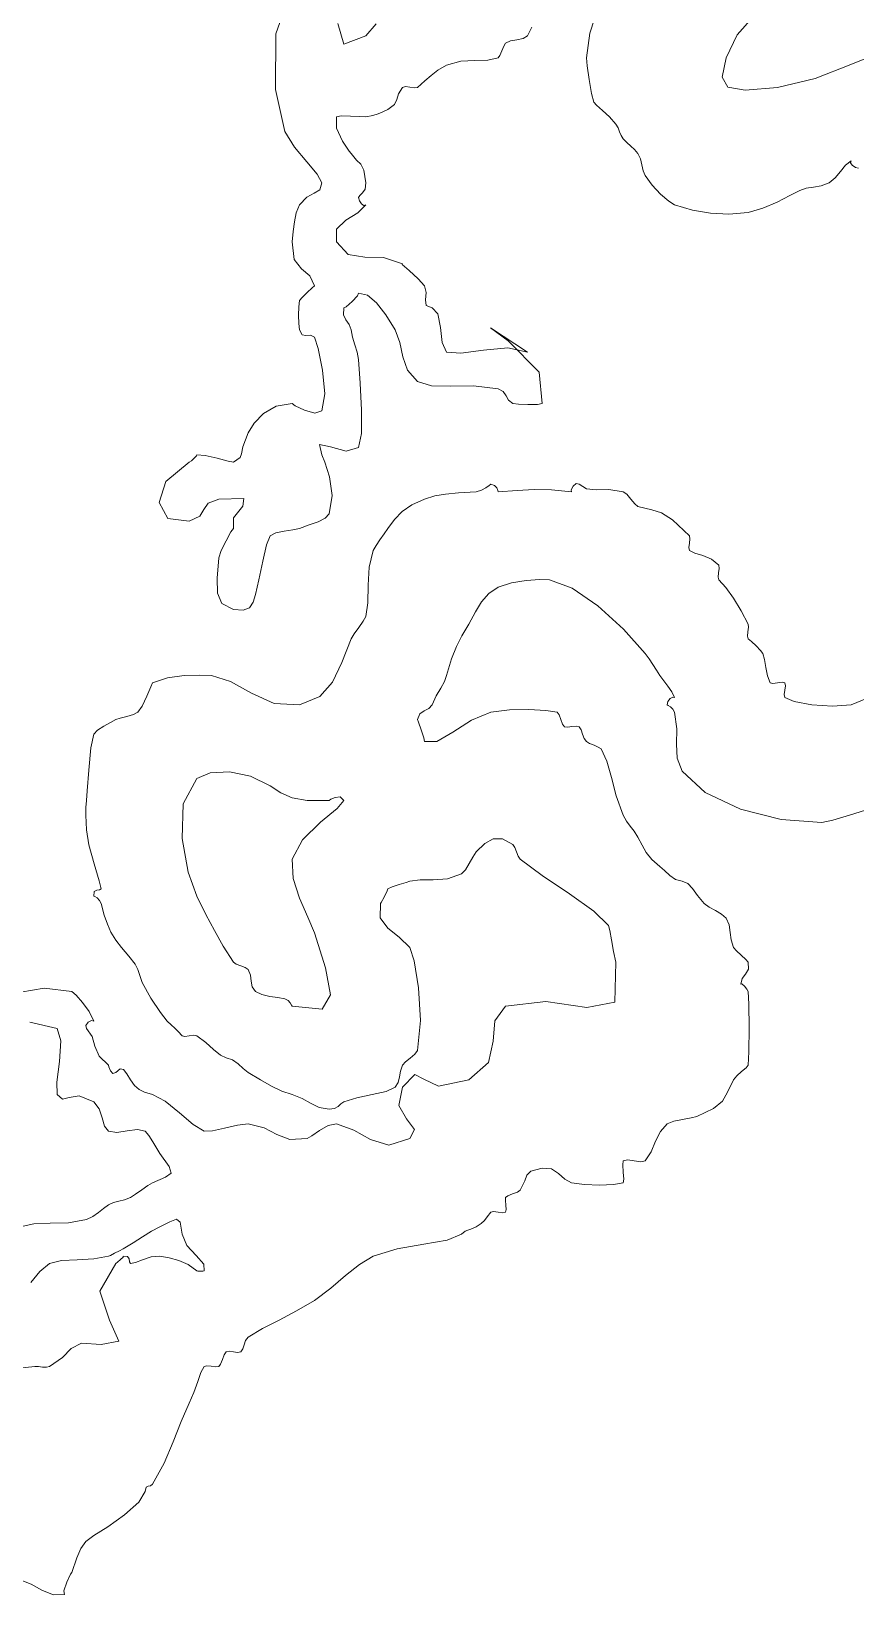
# Model space of a CAD drawing. Header units: inches. Extents: x 18 to 851, y -500 to 848.
# Drawn here: x 613.87 to 625.74, y 348.88 to 371.4 of the extents above; entities that cross this region are included whole.
import ezdxf

# ---------------------------------------------------------------- set-up
doc = ezdxf.new("R2010")
doc.units = ezdxf.units.IN
doc.header["$MEASUREMENT"] = 0
doc.layers.add('Layer 1', color=7, linetype='Continuous')

msp = doc.modelspace()

# ---------------------------------------------------------------- linework, layer by layer
at = {"layer": 'Layer 1', "lineweight": 0}
for points in [[(621.08, 371.456), (621.02, 371.329), (620.955, 371.294), (620.863, 371.274), (620.771, 371.256), (620.702, 371.223), (620.677, 371.181), (620.648, 371.112), (620.621, 371.047), (620.596, 371.012), (620.448, 370.979), (620.262, 370.977), (620.057, 370.964), (619.854, 370.906), (619.729, 370.834), (619.631, 370.761), (619.538, 370.68), (619.432, 370.588), (619.387, 370.579), (619.324, 370.589), (619.263, 370.599), (619.22, 370.588), (619.159, 370.497), (619.138, 370.415), (619.104, 370.34), (619.008, 370.271), (618.936, 370.235), (618.868, 370.207), (618.792, 370.183), (618.69, 370.165), (618.606, 370.167), (618.467, 370.174), (618.333, 370.177), (618.267, 370.165), (618.268, 370.002), (618.354, 369.814), (618.448, 369.669), (618.479, 369.635), (618.558, 369.539), (618.619, 369.482), (618.663, 369.396), (618.69, 369.211), (618.679, 369.123), (618.643, 369.068), (618.604, 369.032), (618.584, 369), (618.597, 368.955), (618.628, 368.91), (618.664, 368.883), (618.69, 368.894), (618.573, 368.779), (618.4, 368.674), (618.268, 368.547), (618.267, 368.364), (618.438, 368.181), (618.676, 368.143), (618.946, 368.136), (619.22, 368.047), (619.215, 368.039), (619.313, 367.949), (619.444, 367.829), (619.537, 367.729), (619.56, 367.633), (619.548, 367.529), (619.557, 367.446), (619.643, 367.412), (619.729, 367.325), (619.764, 367.128), (619.79, 366.914), (619.854, 366.776), (620.059, 366.758), (620.385, 366.805), (620.737, 366.837), (621.02, 366.776), (620.483, 367.126), (620.738, 366.938), (621.188, 366.485), (621.231, 366.035), (621.16, 366.022), (621.025, 366.02), (620.888, 366.025), (620.808, 366.035), (620.745, 366.082), (620.71, 366.146), (620.67, 366.208), (620.596, 366.247), (620.24, 366.287), (619.913, 366.284), (619.637, 366.289), (619.432, 366.353), (619.29, 366.513), (619.223, 366.709), (619.181, 366.912), (619.113, 367.094), (618.977, 367.312), (618.844, 367.484), (618.714, 367.593), (618.584, 367.624), (618.569, 367.587), (618.491, 367.505), (618.407, 367.429), (618.372, 367.412), (618.369, 367.313), (618.404, 367.24), (618.45, 367.173), (618.479, 367.094), (618.5, 366.989), (618.533, 366.882), (618.566, 366.775), (618.584, 366.67), (618.608, 366.327), (618.63, 365.941), (618.629, 365.603), (618.584, 365.4), (618.406, 365.346), (618.18, 365.411), (618.023, 365.443), (618.055, 365.294), (618.1, 365.192), (618.168, 364.979), (618.206, 364.711), (618.161, 364.447), (618.104, 364.384), (618.003, 364.332), (617.876, 364.285), (617.737, 364.235), (617.64, 364.213), (617.514, 364.195), (617.395, 364.171), (617.313, 364.129), (617.262, 363.998), (617.206, 363.762), (617.151, 363.497), (617.102, 363.282), (617.066, 363.172), (617.014, 363.094), (616.926, 363.057), (616.784, 363.07), (616.618, 363.156), (616.552, 363.305), (616.549, 363.521), (616.572, 363.812), (616.607, 363.916), (616.678, 364.059), (616.748, 364.185), (616.784, 364.235), (616.784, 364.387), (616.919, 364.554), (616.934, 364.667), (616.572, 364.659), (616.421, 364.601), (616.359, 364.51), (616.298, 364.414), (616.148, 364.341), (615.838, 364.379), (615.715, 364.607), (615.809, 364.913), (616.148, 365.188), (616.181, 365.211), (616.22, 365.248), (616.25, 365.281), (616.255, 365.294), (616.375, 365.285), (616.55, 365.246), (616.71, 365.205), (616.784, 365.188), (616.879, 365.257), (616.902, 365.311), (616.92, 365.409), (616.996, 365.611), (617.08, 365.751), (617.215, 365.892), (617.399, 365.998), (617.631, 366.035), (617.673, 366.003), (617.805, 365.939), (617.955, 365.897), (618.055, 365.929), (618.098, 366.175), (618.068, 366.513), (618.005, 366.825), (617.949, 366.988), (617.891, 367.02), (617.827, 367.015), (617.771, 367.023), (617.737, 367.094), (617.726, 367.188), (617.72, 367.307), (617.723, 367.425), (617.737, 367.518), (617.772, 367.561), (617.846, 367.634), (617.917, 367.702), (617.949, 367.729), (617.886, 367.874), (617.766, 367.973), (617.657, 368.109), (617.631, 368.364), (617.646, 368.512), (617.662, 368.653), (617.689, 368.782), (617.737, 368.894), (617.842, 369.007), (617.948, 369.063), (618.028, 369.114), (618.055, 369.211), (617.988, 369.336), (617.839, 369.515), (617.665, 369.728), (617.525, 369.953), (617.39, 370.556), (617.396, 371.359), (617.625, 372.016)], [(625.784, 369.423), (625.74, 369.436), (625.694, 369.467), (625.667, 369.503), (625.678, 369.529), (625.596, 369.467), (625.523, 369.376), (625.449, 369.283), (625.36, 369.211), (625.248, 369.17), (625.138, 369.15), (625.033, 369.135), (624.938, 369.105), (624.795, 369.032), (624.613, 368.937), (624.408, 368.847), (624.196, 368.788), (623.919, 368.763), (623.652, 368.776), (623.393, 368.821), (623.137, 368.894), (623.051, 368.947), (622.934, 369.049), (622.812, 369.18), (622.714, 369.317), (622.686, 369.388), (622.666, 369.471), (622.644, 369.557), (622.607, 369.635), (622.561, 369.692), (622.506, 369.742), (622.449, 369.792), (622.396, 369.847), (622.367, 369.895), (622.345, 369.948), (622.322, 370.004), (622.29, 370.059), (622.197, 370.162), (622.098, 370.256), (622.014, 370.331), (621.973, 370.376), (621.94, 370.502), (621.906, 370.702), (621.879, 370.896), (621.866, 371.012), (621.917, 371.371), (622.055, 371.796)], [(624.263, 371.597), (624.039, 371.346), (623.878, 371.012), (623.822, 370.734), (623.901, 370.59), (624.153, 370.55), (624.619, 370.588), (625.162, 370.716), (625.675, 370.918), (626.162, 371.114)], [(618.287, 371.51), (618.371, 371.211), (618.69, 371.329), (618.839, 371.503)], [(613.721, 357.555), (614.059, 357.612), (614.455, 357.564), (614.52, 357.513), (614.612, 357.409), (614.705, 357.277), (614.772, 357.141), (614.741, 357.15), (614.694, 357.122), (614.659, 357.076), (614.667, 357.035), (614.75, 356.917), (614.79, 356.777), (614.848, 356.633), (614.984, 356.506), (614.99, 356.48), (615.012, 356.425), (615.047, 356.384), (615.09, 356.4), (615.153, 356.454), (615.202, 356.441), (615.248, 356.381), (615.302, 356.294), (615.361, 356.213), (615.424, 356.157), (615.504, 356.117), (615.619, 356.083), (615.799, 355.985), (616.006, 355.817), (616.204, 355.649), (616.36, 355.553), (616.483, 355.557), (616.657, 355.597), (616.842, 355.642), (616.996, 355.659), (617.228, 355.602), (617.408, 355.507), (617.595, 355.435), (617.843, 355.447), (617.912, 355.488), (618.021, 355.563), (618.146, 355.634), (618.267, 355.659), (618.516, 355.571), (618.758, 355.433), (619.019, 355.355), (619.325, 355.447), (619.389, 355.58), (619.277, 355.731), (619.164, 355.926), (619.22, 356.188), (619.398, 356.372), (619.524, 356.302), (619.737, 356.202), (620.173, 356.294), (620.458, 356.545), (620.523, 356.852), (620.546, 357.145), (620.702, 357.353), (621.281, 357.423), (621.873, 357.334), (622.275, 357.414), (622.29, 357.988), (622.256, 358.143), (622.227, 358.308), (622.203, 358.445), (622.185, 358.518), (621.975, 358.724), (621.621, 358.975), (621.23, 359.236), (620.914, 359.471), (620.884, 359.516), (620.861, 359.579), (620.838, 359.64), (620.808, 359.682), (620.656, 359.763), (620.525, 359.766), (620.403, 359.7), (620.278, 359.576), (620.23, 359.503), (620.178, 359.408), (620.123, 359.317), (620.066, 359.259), (619.867, 359.189), (619.661, 359.174), (619.472, 359.175), (619.325, 359.153), (619.269, 359.136), (619.168, 359.107), (619.067, 359.075), (619.008, 359.047), (618.998, 359.015), (618.956, 358.927), (618.913, 358.847), (618.902, 358.835), (618.895, 358.626), (619.005, 358.478), (619.17, 358.35), (619.325, 358.2), (619.384, 358.007), (619.448, 357.618), (619.478, 357.149), (619.432, 356.718), (619.395, 356.663), (619.33, 356.606), (619.263, 356.552), (619.22, 356.506), (619.189, 356.42), (619.176, 356.335), (619.157, 356.256), (619.113, 356.188), (618.981, 356.126), (618.779, 356.081), (618.559, 356.036), (618.372, 355.977), (618.329, 355.946), (618.291, 355.911), (618.241, 355.882), (618.161, 355.871), (618.017, 355.897), (617.895, 355.958), (617.773, 356.027), (617.631, 356.083), (617.48, 356.132), (617.331, 356.203), (617.174, 356.293), (616.996, 356.4), (616.926, 356.456), (616.854, 356.524), (616.772, 356.583), (616.679, 356.612), (616.597, 356.647), (616.498, 356.729), (616.384, 356.832), (616.255, 356.929), (616.209, 356.935), (616.145, 356.926), (616.082, 356.918), (616.043, 356.929), (615.99, 356.989), (615.939, 357.04), (615.888, 357.087), (615.831, 357.141), (615.732, 357.265), (615.593, 357.471), (615.467, 357.697), (615.408, 357.882), (615.368, 357.962), (615.278, 358.076), (615.174, 358.199), (615.09, 358.306), (615.02, 358.42), (614.968, 358.534), (614.924, 358.666), (614.879, 358.835), (614.855, 358.878), (614.82, 358.913), (614.787, 358.935), (614.772, 358.941), (614.78, 359.004), (614.815, 359.024), (614.855, 359.029), (614.879, 359.047), (614.848, 359.16), (614.776, 359.403), (614.703, 359.68), (614.667, 359.894), (614.662, 359.998), (614.658, 360.106), (614.658, 360.214), (614.667, 360.317), (614.676, 360.455), (614.699, 360.755), (614.732, 361.075), (614.772, 361.271), (614.826, 361.329), (614.915, 361.388), (615.013, 361.442), (615.09, 361.482), (615.153, 361.504), (615.248, 361.528), (615.343, 361.556), (615.408, 361.588), (615.467, 361.678), (615.535, 361.82), (615.593, 361.952), (615.619, 362.012), (615.836, 362.085), (616.075, 362.116), (616.298, 362.122), (616.467, 362.118), (616.741, 362.033), (617.042, 361.864), (617.372, 361.715), (617.737, 361.694), (618.026, 361.814), (618.211, 362.021), (618.344, 362.303), (618.479, 362.647), (618.521, 362.718), (618.588, 362.811), (618.653, 362.901), (618.69, 362.965), (618.72, 363.164), (618.723, 363.416), (618.736, 363.68), (618.796, 363.917), (618.837, 363.99), (618.894, 364.073), (618.954, 364.157), (619.008, 364.235), (619.102, 364.364), (619.213, 364.477), (619.354, 364.574), (619.537, 364.659), (619.684, 364.704), (619.836, 364.729), (620.024, 364.747), (620.278, 364.765), (620.356, 364.785), (620.419, 364.82), (620.464, 364.855), (620.49, 364.871), (620.544, 364.856), (620.576, 364.819), (620.592, 364.782), (620.596, 364.765), (620.868, 364.783), (621.112, 364.795), (621.363, 364.792), (621.654, 364.765), (621.648, 364.792), (621.676, 364.843), (621.719, 364.881), (621.761, 364.871), (621.866, 364.805), (622.009, 364.793), (622.187, 364.794), (622.396, 364.765), (622.447, 364.727), (622.508, 364.658), (622.565, 364.589), (622.607, 364.553), (622.809, 364.502), (622.95, 364.461), (623.105, 364.36), (623.349, 364.129), (623.358, 364.086), (623.349, 364.023), (623.339, 363.961), (623.349, 363.917), (623.427, 363.879), (623.545, 363.844), (623.67, 363.793), (623.772, 363.706), (623.779, 363.66), (623.77, 363.596), (623.762, 363.534), (623.772, 363.494), (623.875, 363.386), (623.984, 363.232), (624.094, 363.051), (624.196, 362.859), (624.2, 362.813), (624.191, 362.748), (624.186, 362.686), (624.196, 362.647), (624.242, 362.605), (624.31, 362.543), (624.372, 362.479), (624.408, 362.435), (624.433, 362.348), (624.45, 362.232), (624.474, 362.112), (624.514, 362.012), (624.552, 362.001), (624.617, 362.01), (624.684, 362.02), (624.726, 362.012), (624.735, 361.969), (624.726, 361.906), (624.716, 361.844), (624.726, 361.8), (624.859, 361.745), (625.111, 361.697), (625.408, 361.674), (625.678, 361.694), (625.924, 361.798)], [(625.884, 360.176), (625.657, 360.104), (625.414, 360.034), (625.255, 360), (624.673, 360.041), (624.084, 360.192), (623.577, 360.432), (623.243, 360.741), (623.174, 360.927), (623.164, 361.129), (623.167, 361.349), (623.137, 361.588), (623.113, 361.633), (623.078, 361.664), (623.046, 361.683), (623.031, 361.694), (623.04, 361.744), (623.074, 361.785), (623.112, 361.807), (623.137, 361.8), (623.095, 361.882), (623.041, 361.963), (622.983, 362.042), (622.926, 362.118), (622.874, 362.193), (622.823, 362.275), (622.771, 362.357), (622.714, 362.435), (622.4, 362.784), (622.031, 363.119), (621.66, 363.376), (621.337, 363.494), (621.194, 363.498), (620.999, 363.485), (620.786, 363.451), (620.596, 363.388), (620.461, 363.298), (620.358, 363.179), (620.27, 363.033), (620.173, 362.859), (620.074, 362.688), (619.994, 362.534), (619.924, 362.357), (619.854, 362.118), (619.822, 362.033), (619.769, 361.936), (619.705, 361.824), (619.643, 361.694), (619.596, 361.644), (619.528, 361.61), (619.466, 361.565), (619.432, 361.482), (619.45, 361.447), (619.488, 361.335), (619.523, 361.218), (619.537, 361.165), (619.711, 361.168), (619.943, 361.303), (620.211, 361.474), (620.49, 361.588), (620.758, 361.621), (621.037, 361.628), (621.281, 361.615), (621.443, 361.588), (621.476, 361.551), (621.5, 361.483), (621.523, 361.415), (621.549, 361.376), (621.597, 361.372), (621.658, 361.381), (621.718, 361.388), (621.761, 361.376), (621.789, 361.333), (621.811, 361.273), (621.833, 361.212), (621.866, 361.165), (621.912, 361.139), (621.977, 361.114), (622.038, 361.087), (622.078, 361.059), (622.161, 360.884), (622.227, 360.65), (622.297, 360.382), (622.396, 360.106), (622.444, 360.021), (622.498, 359.947), (622.554, 359.873), (622.607, 359.788), (622.667, 359.674), (622.729, 359.567), (622.809, 359.465), (622.926, 359.365), (622.993, 359.307), (623.066, 359.239), (623.149, 359.181), (623.243, 359.153), (623.329, 359.122), (623.396, 359.048), (623.465, 358.947), (623.561, 358.835), (623.635, 358.782), (623.726, 358.733), (623.813, 358.682), (623.878, 358.624), (623.922, 358.525), (623.938, 358.418), (623.949, 358.308), (623.984, 358.2), (624.026, 358.152), (624.096, 358.089), (624.162, 358.029), (624.196, 357.988), (624.199, 357.888), (624.159, 357.816), (624.111, 357.752), (624.09, 357.67), (624.105, 357.677), (624.141, 357.645), (624.177, 357.599), (624.196, 357.564), (624.206, 357.382), (624.21, 357.042), (624.207, 356.698), (624.196, 356.506), (624.165, 356.469), (624.101, 356.414), (624.031, 356.352), (623.984, 356.294), (623.9, 356.114), (623.825, 355.986), (623.697, 355.88), (623.455, 355.765), (623.373, 355.745), (623.252, 355.724), (623.127, 355.697), (623.031, 355.659), (622.932, 355.552), (622.862, 355.409), (622.798, 355.259), (622.714, 355.129), (622.65, 355.114), (622.556, 355.129), (622.461, 355.144), (622.396, 355.129), (622.389, 355.069), (622.398, 354.964), (622.407, 354.862), (622.396, 354.812), (622.256, 354.787), (622.053, 354.777), (621.837, 354.785), (621.654, 354.812), (621.556, 354.865), (621.465, 354.945), (621.362, 355.012), (621.231, 355.023), (621.066, 354.978), (621.008, 354.922), (620.982, 354.837), (620.914, 354.706), (620.872, 354.678), (620.804, 354.651), (620.737, 354.625), (620.702, 354.6), (620.699, 354.554), (620.707, 354.489), (620.713, 354.427), (620.702, 354.388), (620.658, 354.38), (620.594, 354.39), (620.53, 354.399), (620.49, 354.388), (620.438, 354.321), (620.399, 354.27), (620.353, 354.224), (620.278, 354.176), (620.202, 354.142), (620.158, 354.13), (620.12, 354.115), (620.066, 354.07), (619.861, 353.986), (619.525, 353.925), (619.143, 353.858), (618.796, 353.753), (618.6, 353.635), (618.399, 353.475), (618.187, 353.295), (617.949, 353.118), (617.694, 352.965), (617.441, 352.834), (617.203, 352.712), (616.996, 352.588), (616.956, 352.54), (616.937, 352.479), (616.921, 352.419), (616.891, 352.376), (616.844, 352.368), (616.783, 352.377), (616.724, 352.386), (616.679, 352.376), (616.652, 352.334), (616.624, 352.266), (616.597, 352.2), (616.572, 352.165), (616.526, 352.162), (616.462, 352.169), (616.399, 352.175), (616.36, 352.165), (616.316, 352.081), (616.27, 351.947), (616.215, 351.79), (616.148, 351.635), (616.032, 351.371), (615.918, 351.078), (615.786, 350.773), (615.619, 350.471), (615.588, 350.447), (615.555, 350.442), (615.528, 350.425), (615.514, 350.365), (615.423, 350.209), (615.216, 350.028), (614.973, 349.857), (614.772, 349.729), (614.657, 349.643), (614.585, 349.545), (614.527, 349.407), (614.455, 349.2), (614.439, 349.175), (614.386, 349.058), (614.34, 348.932), (614.349, 348.882), (614.191, 348.878), (614.033, 348.941), (613.873, 349.029), (613.714, 349.094)], [(616.255, 360.635), (616.448, 360.715), (616.725, 360.729), (617.03, 360.669), (617.313, 360.529), (617.466, 360.427), (617.629, 360.356), (617.846, 360.319), (618.161, 360.317), (618.185, 360.334), (618.248, 360.362), (618.32, 360.368), (618.372, 360.317), (618.278, 360.202), (618.038, 360.004), (617.779, 359.751), (617.631, 359.471), (617.643, 359.195), (617.736, 358.909), (617.857, 358.639), (617.949, 358.412), (618.107, 357.905), (618.181, 357.518), (618.059, 357.313), (617.631, 357.353), (617.619, 357.369), (617.6, 357.401), (617.57, 357.436), (617.525, 357.459), (617.422, 357.478), (617.306, 357.495), (617.193, 357.521), (617.102, 357.564), (617.053, 357.631), (617.039, 357.713), (617.031, 357.8), (616.996, 357.882), (616.951, 357.913), (616.888, 357.936), (616.824, 357.959), (616.784, 357.988), (616.638, 358.22), (616.51, 358.443), (616.387, 358.677), (616.255, 358.941), (616.134, 359.285), (616.043, 359.772), (616.058, 360.268), (616.255, 360.635), (616.255, 360.635)], [(616.255, 358.941), (616.387, 358.677), (616.51, 358.443), (616.638, 358.22), (616.784, 357.988), (616.824, 357.959), (616.888, 357.936), (616.951, 357.913), (616.996, 357.882), (617.031, 357.8), (617.039, 357.713), (617.053, 357.631), (617.102, 357.564), (617.193, 357.521), (617.306, 357.495), (617.422, 357.478), (617.525, 357.459), (617.57, 357.436), (617.6, 357.401), (617.619, 357.369), (617.631, 357.353), (618.059, 357.313), (618.181, 357.518), (618.107, 357.905), (617.949, 358.412), (617.857, 358.639), (617.736, 358.909), (617.643, 359.195), (617.631, 359.471), (617.779, 359.751), (618.038, 360.004), (618.278, 360.202), (618.372, 360.317), (618.32, 360.368), (618.248, 360.362), (618.185, 360.334), (618.161, 360.317), (617.846, 360.319), (617.629, 360.356), (617.466, 360.427), (617.313, 360.529), (617.03, 360.669), (616.725, 360.729), (616.448, 360.715), (616.255, 360.635), (616.058, 360.268), (616.043, 359.772), (616.134, 359.285), (616.255, 358.941), (616.255, 358.941)], [(613.714, 354.176), (613.908, 354.221), (614.146, 354.228), (614.407, 354.236), (614.667, 354.282), (614.758, 354.324), (614.839, 354.382), (614.913, 354.443), (614.984, 354.494), (615.058, 354.526), (615.134, 354.545), (615.215, 354.565), (615.302, 354.6), (615.374, 354.645), (615.464, 354.709), (615.552, 354.771), (615.619, 354.812), (615.805, 354.891), (615.885, 354.951), (615.858, 355.048), (615.726, 355.235), (615.681, 355.305), (615.625, 355.4), (615.566, 355.492), (615.514, 355.553), (615.401, 355.58), (615.255, 355.56), (615.105, 355.537), (614.984, 355.553), (614.929, 355.627), (614.894, 355.747), (614.852, 355.876), (614.772, 355.977), (614.562, 356.064), (614.42, 356.041), (614.321, 356.013), (614.243, 356.083), (614.241, 356.259), (614.277, 356.556), (614.296, 356.854), (614.243, 357.035), (613.851, 357.124)], [(613.698, 352.141), (613.926, 352.165), (613.975, 352.163), (614.033, 352.157), (614.091, 352.156), (614.137, 352.165), (614.323, 352.294), (614.445, 352.422), (614.598, 352.5), (614.879, 352.482), (615.132, 352.53), (615.001, 352.832), (614.862, 353.25), (615.09, 353.647), (615.115, 353.667), (615.159, 353.705), (615.195, 353.741), (615.196, 353.753), (615.26, 353.751), (615.28, 353.715), (615.285, 353.672), (615.302, 353.647), (615.372, 353.661), (615.475, 353.703), (615.597, 353.743), (615.726, 353.753), (615.856, 353.732), (615.996, 353.694), (616.134, 353.632), (616.255, 353.541), (616.272, 353.539), (616.308, 353.539), (616.343, 353.539), (616.36, 353.541), (616.358, 353.64), (616.248, 353.762), (616.113, 353.907), (616.043, 354.07), (616.018, 354.243), (615.962, 354.286), (615.868, 354.248), (615.726, 354.176), (615.602, 354.112), (615.473, 354.032), (615.339, 353.945), (615.196, 353.859), (615.145, 353.832), (615.073, 353.797), (615.011, 353.766), (614.984, 353.753), (614.771, 353.714), (614.533, 353.703), (614.31, 353.691), (614.137, 353.647), (613.996, 353.532), (613.868, 353.375)]]:
    msp.add_lwpolyline(points, dxfattribs=at)

doc.saveas('drawing.dxf')
